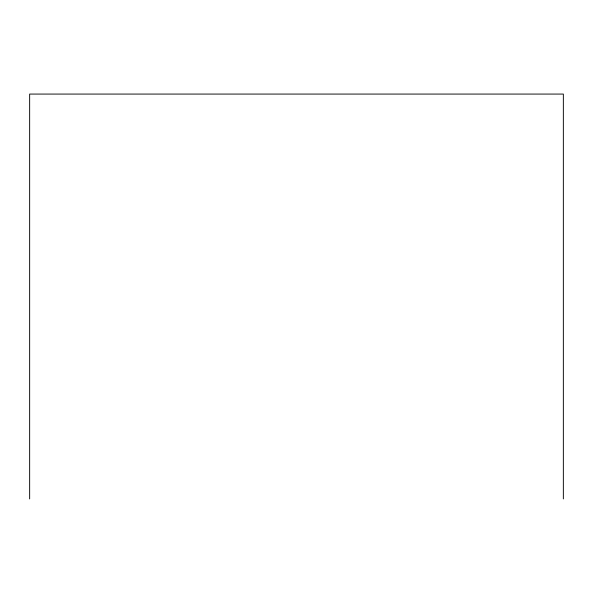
<?xml version="1.0" encoding="UTF-8"?>
<svg xmlns="http://www.w3.org/2000/svg" width="593" height="593" viewBox="0 0 593 593"><rect width="100%" height="100%" fill="white"/><g stroke="black" fill="none" stroke-linecap="round" stroke-linejoin="round"><path stroke-width="0.89" d="M563.35 498.928L563.35 94.072L29.65 94.072L29.65 498.928"/></g></svg>
